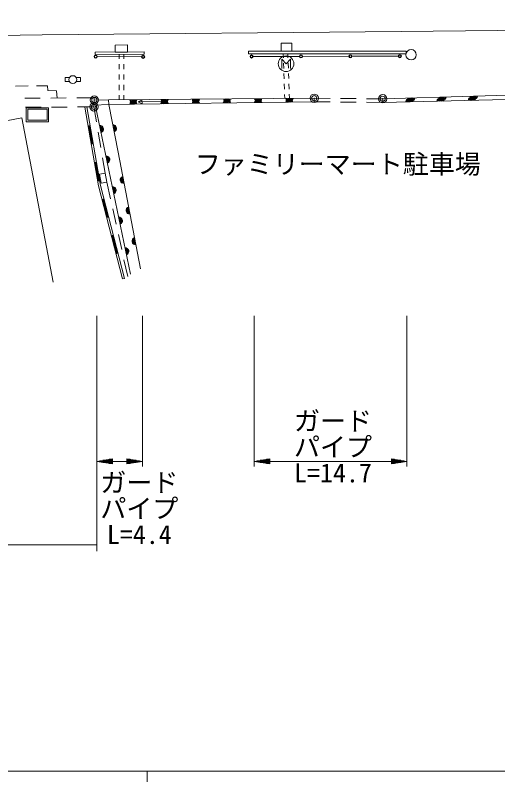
# Model space of a CAD drawing. Units: millimetres, scale not verified. Extents: x 40000 to 680000, y 20000 to 380000.
# Drawn here: x 155320 to 201695, y 204000 to 277683 of the extents above; entities that cross this region are included whole.
import ezdxf
from ezdxf.enums import TextEntityAlignment as Align

# ---------------------------------------------------------------- set-up
doc = ezdxf.new("R2010")
doc.units = ezdxf.units.MM
doc.header["$LTSCALE"] = 1000
doc.header["$PDMODE"] = 32
doc.header["$PDSIZE"] = 500
for name, color, linetype, lineweight in [('M-BGD', 7, 'Continuous', 13), ('M-BGD-EXST', 7, 'Continuous', 13), ('M-BMK-OTRS', 5, 'Continuous', 13), ('M-BMK-ROW', 30, 'Continuous', 13), ('M-STR-HTXT', 7, 'Continuous', 13), ('M-TTL-BAND', 7, 'Continuous', 13)]:
    doc.layers.add(name, color=color, linetype=linetype, lineweight=lineweight)
doc.styles.add('ＭＳ ゴシック', font='')
doc.styles.get('ＭＳ ゴシック').set_extended_font_data('MS Gothic')

msp = doc.modelspace()

# ---------------------------------------------------------------- linework, layer by layer
at = {"layer": 'M-BGD'}
for p, q in [((163192, 273710), (167460, 273696)), ((165304, 273937), (165305, 273499)), ((165739, 273938), (165741, 273501)), ((178183, 273731), (182634, 273737)), ((181075, 273976), (181088, 273581)), ((181522, 273991), (181535, 273596)), ((182934, 273737), (187386, 273743)), ((187686, 273744), (192137, 273750)), ((165306, 272999), (165308, 272499)), ((165742, 273001), (165744, 272501)), ((181105, 273081), (181122, 272582)), ((181552, 273096), (181569, 272597)), ((165309, 271999), (165311, 271499)), ((165745, 272001), (165747, 271501)), ((181139, 272082), (181156, 271582)), ((181586, 272097), (181603, 271597)), ((160523, 271691), (160098, 271691)), ((160098, 271691), (160098, 271316)), ((160098, 271316), (160523, 271316)), ((161172, 271691), (161598, 271691)), ((161598, 271316), (161172, 271316)), ((161598, 271691), (161598, 271316)), ((155349, 270878), (156549, 270891)), ((157349, 270899), (158423, 270910)), ((158423, 270910), (158431, 270458)), ((158431, 270458), (159289, 270439)), ((159289, 270439), (159334, 269729)), ((165312, 270999), (165314, 270499)), ((165748, 271001), (165750, 270501)), ((181173, 271082), (181190, 270583)), ((181619, 271098), (181636, 270598)), ((156219, 269703), (157719, 269715)), ((158719, 269724), (160219, 269736)), ((161219, 269745), (162896, 269758)), ((162896, 269758), (162882, 268883)), ((164288, 269554), (184055, 269710)), ((165316, 269999), (165317, 269562)), ((165751, 270001), (165753, 269564)), ((181207, 270083), (181220, 269688)), ((181653, 270098), (181667, 269703)), ((184055, 269710), (184053, 269362)), ((184055, 269710), (185599, 269698)), ((186599, 269689), (188099, 269677)), ((164297, 269121), (162884, 269034)), ((164288, 269554), (162918, 269541)), ((166380, 252795), (163037, 268956)), ((184035, 269363), (164297, 269121)), ((167122, 269357), (167493, 269552)), ((169621, 269410), (167122, 269357)), ((167501, 269177), (167122, 269357)), ((167493, 269552), (167501, 269177)), ((184053, 269362), (185596, 269350)), ((186596, 269342), (188096, 269329)), ((189096, 269321), (190640, 269309)), ((189099, 269669), (190643, 269657)), ((190643, 269657), (190640, 269309)), ((157792, 268848), (156292, 268837)), ((160292, 268865), (158792, 268855)), ((162882, 268883), (161292, 268872)), ((162197, 268878), (162000, 268844)), ((162000, 268844), (163316, 261292)), ((162197, 268878), (163512, 261334)), ((163129, 267427), (162882, 268883)), ((162506, 267105), (162309, 267070)), ((162348, 267077), (162657, 265304)), ((162388, 267084), (162697, 265311)), ((162427, 267091), (162736, 265318)), ((162467, 267098), (162776, 265325)), ((163547, 264963), (163296, 266442)), ((162618, 265297), (162815, 265332)), ((165196, 264523), (167354, 253295)), ((163961, 262521), (163714, 263977)), ((163124, 263558), (162927, 263524)), ((162967, 263531), (163276, 261758)), ((163006, 263538), (163315, 261764)), ((163045, 263545), (163355, 261771)), ((163085, 263551), (163394, 261778)), ((163236, 261751), (163433, 261785)), ((164115, 261649), (164471, 260040)), ((163316, 261292), (165613, 252341)), ((163512, 261334), (165806, 252391)), ((163846, 260034), (163652, 259984)), ((163691, 259994), (164138, 258251)), ((163729, 260004), (164177, 258261)), ((163768, 260014), (164215, 258271)), ((163807, 260024), (164254, 258280)), ((164687, 259063), (165010, 257599)), ((164099, 258241), (164293, 258290)), ((164740, 256547), (164546, 256497)), ((164585, 256507), (165033, 254764)), ((164624, 256517), (165071, 254774)), ((164663, 256527), (165110, 254783)), ((164701, 256537), (165149, 254793)), ((165226, 256622), (165550, 255158)), ((164994, 254754), (165187, 254803)), ((165766, 254181), (166122, 252572)), ((165806, 252391), (165613, 252341))]:
    msp.add_line(p, q, dxfattribs=at)
for points in [[(180871, 274237), (181901, 274238), (181900, 275019), (180870, 275018)], [(162986, 274135), (167706, 274165), (167708, 273952), (162987, 273922)], [(164925, 274147), (166102, 274155), (166098, 274836), (164920, 274828)], [(177731, 274233), (192910, 274253), (192911, 273992), (177732, 273972)], [(156370, 267440), (158515, 267433), (158520, 268783), (156374, 268789)], [(156532, 268659), (158367, 268659), (158367, 267607), (156532, 267607)], [(163415, 262425), (163569, 261552), (164115, 261649), (163961, 262521)]]:
    msp.add_lwpolyline(points, close=True, dxfattribs=at)
for points in [[(210229, 257469), (207753, 269708), (190640, 269309)], [(190643, 269657), (208150, 270152), (210645, 257523)], [(165196, 264523), (164297, 269121), (164288, 269554)], [(135330, 263874), (155933, 267826), (158960, 252042)]]:
    msp.add_lwpolyline(points, dxfattribs=at)
for centre, radius in [((193373, 273891), 500), ((163042, 273711), 150), ((163042, 273711), 120), ((163042, 273711), 100), ((167610, 273696), 150), ((167610, 273696), 120), ((167610, 273696), 100), ((178033, 273730), 150), ((178033, 273730), 120), ((178033, 273730), 100), ((182784, 273737), 150), ((182784, 273737), 120), ((182784, 273737), 100), ((187536, 273744), 150), ((187536, 273744), 120), ((187536, 273744), 100), ((192287, 273750), 150), ((192287, 273750), 120), ((192287, 273750), 100), ((160848, 271504), 375)]:
    msp.add_circle(centre, radius, dxfattribs=at)
for centre, radius, start, end in [((181671, 269746), 354, 189.24988, 351.65505), ((181671, 269746), 283, 191.47391, 349.43102), ((181671, 269746), 212, 195.22024, 345.68469), ((181671, 269746), 142, 202.93197, 337.97296), ((181671, 269746), 100, 213.24963, 327.6553), ((193397, 269789), 354, 190.4176, 352.82278), ((193397, 269789), 283, 192.64164, 350.59874), ((193397, 269789), 212, 196.38796, 346.85241), ((193397, 269789), 142, 204.09969, 339.14068), ((193397, 269789), 100, 214.41736, 328.82302), ((196198, 269384), 354, 10.13365, 172.53883), ((196396, 269873), 354, 190.4176, 352.82278), ((196396, 269873), 283, 192.64164, 350.59874), ((196396, 269873), 212, 196.38796, 346.85241), ((196396, 269873), 142, 204.09969, 339.14068), ((196396, 269873), 100, 214.41736, 328.82302), ((199197, 269454), 354, 10.13365, 172.53883), ((199197, 269454), 283, 12.35769, 170.31479), ((199395, 269958), 354, 190.4176, 352.82278), ((199395, 269958), 283, 192.64164, 350.59874), ((199395, 269958), 212, 196.38796, 346.85241), ((199395, 269958), 142, 204.09969, 339.14068), ((199395, 269958), 100, 214.41736, 328.82302), ((166667, 269096), 354, 9.49868, 171.90386), ((166671, 269627), 354, 189.24988, 351.65505), ((166667, 269096), 283, 11.72272, 169.67982), ((166671, 269627), 283, 191.47391, 349.43102), ((166667, 269096), 212, 15.46905, 165.9335), ((166671, 269627), 212, 195.22024, 345.68469), ((166667, 269096), 142, 23.18078, 158.22177), ((166671, 269627), 142, 202.93197, 337.97296), ((166667, 269096), 100, 33.49844, 147.9041), ((166671, 269627), 100, 213.24963, 327.6553), ((169667, 269133), 354, 9.49868, 171.90386), ((169671, 269651), 354, 189.24988, 351.65505), ((169667, 269133), 283, 11.72272, 169.67982), ((169671, 269651), 283, 191.47391, 349.43102), ((169667, 269133), 212, 15.46905, 165.9335), ((169671, 269651), 212, 195.22024, 345.68469), ((169667, 269133), 142, 23.18078, 158.22177), ((169671, 269651), 142, 202.93197, 337.97296), ((169667, 269133), 100, 33.49844, 147.9041), ((169671, 269651), 100, 213.24963, 327.6553), ((172667, 269169), 354, 9.49868, 171.90386), ((172671, 269674), 354, 189.24988, 351.65505), ((172667, 269169), 283, 11.72272, 169.67982), ((172671, 269674), 283, 191.47391, 349.43102), ((172667, 269169), 212, 15.46905, 165.9335), ((172671, 269674), 212, 195.22024, 345.68469), ((172667, 269169), 142, 23.18078, 158.22177), ((172671, 269674), 142, 202.93197, 337.97296), ((172667, 269169), 100, 33.49844, 147.9041), ((172671, 269674), 100, 213.24963, 327.6553), ((175666, 269206), 354, 9.49868, 171.90386), ((175671, 269698), 354, 189.24988, 351.65505), ((175666, 269206), 283, 11.72272, 169.67982), ((175671, 269698), 283, 191.47391, 349.43102), ((175666, 269206), 212, 15.46905, 165.9335), ((175671, 269698), 212, 195.22024, 345.68469), ((175666, 269206), 142, 23.18078, 158.22177), ((175671, 269698), 142, 202.93197, 337.97296), ((175666, 269206), 100, 33.49844, 147.9041), ((175671, 269698), 100, 213.24963, 327.6553), ((178666, 269243), 354, 9.49868, 171.90386), ((178671, 269722), 354, 189.24988, 351.65505), ((178666, 269243), 283, 11.72272, 169.67982), ((178671, 269722), 283, 191.47391, 349.43102), ((178666, 269243), 212, 15.46905, 165.9335), ((178671, 269722), 212, 195.22024, 345.68469), ((178666, 269243), 142, 23.18078, 158.22177), ((178671, 269722), 142, 202.93197, 337.97296), ((178666, 269243), 100, 33.49844, 147.9041), ((178671, 269722), 100, 213.24963, 327.6553), ((181666, 269279), 354, 9.49868, 171.90386), ((181666, 269279), 283, 11.72272, 169.67982), ((181666, 269279), 212, 15.46905, 165.9335), ((181666, 269279), 142, 23.18078, 158.22177), ((181666, 269279), 100, 33.49844, 147.9041), ((193199, 269314), 354, 10.13365, 172.53883), ((193199, 269314), 283, 12.35769, 170.31479), ((193199, 269314), 212, 16.10402, 166.56847), ((193199, 269314), 142, 23.81575, 158.85674), ((193199, 269314), 100, 34.13341, 148.53907), ((196198, 269384), 283, 12.35769, 170.31479), ((196198, 269384), 212, 16.10402, 166.56847), ((196198, 269384), 142, 23.81575, 158.85674), ((196198, 269384), 100, 34.13341, 148.53907), ((199197, 269454), 212, 16.10402, 166.56847), ((199197, 269454), 142, 23.81575, 158.85674), ((199197, 269454), 100, 34.13341, 148.53907), ((163440, 266740), 354, 290.48232, 92.8875), ((163440, 266740), 283, 292.70636, 90.66346), ((163440, 266740), 212, 296.45268, 86.91713), ((163440, 266740), 142, 304.16441, 79.2054), ((163440, 266740), 100, 314.48207, 68.88774), ((164693, 266812), 354, 289.87039, 92.27557), ((164693, 266812), 283, 292.09443, 90.05153), ((164693, 266812), 212, 295.84075, 86.3052), ((164693, 266812), 142, 303.55248, 78.59347), ((164693, 266812), 100, 313.87015, 68.27581), ((164048, 263802), 354, 290.48232, 92.8875), ((164048, 263802), 283, 292.70636, 90.66346), ((164048, 263802), 212, 296.45268, 86.91713), ((164048, 263802), 142, 304.16441, 79.2054), ((164048, 263802), 100, 314.48207, 68.88774), ((165762, 261866), 354, 109.67635, 272.08153), ((165762, 261866), 283, 111.90039, 269.85749), ((165762, 261866), 212, 115.64671, 266.11116), ((165762, 261866), 142, 123.35844, 258.39943), ((165762, 261866), 100, 133.67611, 248.08177), ((164655, 260864), 354, 290.48232, 92.8875), ((164655, 260864), 283, 292.70636, 90.66346), ((164655, 260864), 212, 296.45268, 86.91713), ((164655, 260864), 142, 304.16441, 79.2054), ((164655, 260864), 100, 314.48207, 68.88774), ((166328, 258920), 354, 109.67635, 272.08153), ((166328, 258920), 283, 111.90039, 269.85749), ((166328, 258920), 212, 115.64671, 266.11116), ((166328, 258920), 142, 123.35844, 258.39943), ((166328, 258920), 100, 133.67611, 248.08177), ((165263, 257926), 354, 290.48232, 92.8875), ((165263, 257926), 283, 292.70636, 90.66346), ((165263, 257926), 212, 296.45268, 86.91713), ((165263, 257926), 142, 304.16441, 79.2054), ((165263, 257926), 100, 314.48207, 68.88774), ((166895, 255973), 354, 109.67635, 272.08153), ((166895, 255973), 283, 111.90039, 269.85749), ((166895, 255973), 212, 115.64671, 266.11116), ((166895, 255973), 142, 123.35844, 258.39943), ((166895, 255973), 100, 133.67611, 248.08177), ((165871, 254989), 354, 290.48232, 92.8875), ((165871, 254989), 283, 292.70636, 90.66346), ((165871, 254989), 212, 296.45268, 86.91713), ((165871, 254989), 142, 304.16441, 79.2054), ((165871, 254989), 100, 314.48207, 68.88774)]:
    msp.add_arc(centre, radius, start, end, dxfattribs=at)
at = {"layer": 'M-BGD-EXST'}
for p, q in [((180939, 272577), (180939, 273477)), ((180939, 273477), (181352, 273027)), ((181352, 273027), (181764, 273477)), ((181764, 273477), (181764, 272577))]:
    msp.add_line(p, q, dxfattribs=at)
msp.add_circle((181352, 273027), 750, dxfattribs=at)
at = {"layer": 'M-BMK-OTRS'}
msp.add_lwpolyline([(71365, 273716), (85600, 274077), (103217, 274773), (114925, 275302), (123163, 275470), (138810, 275518), (157891, 275806), (192428, 276118), (226388, 276479), (258331, 276863), (292291, 277199), (322137, 277683)], dxfattribs=at)
at = {"layer": 'M-BMK-ROW'}
for centre in [(162918, 269541), (184055, 269710), (190643, 269657), (162882, 268883)]:
    msp.add_circle(centre, 400, dxfattribs=at)
for p in [(162918, 269541), (184055, 269710), (190643, 269657), (162882, 268883)]:
    msp.add_point(p, dxfattribs=at)
at = {"layer": 'M-STR-HTXT'}
for p, q in [((163149, 248799), (163149, 234299)), ((163149, 248799), (163149, 226153)), ((167549, 248799), (167549, 234799)), ((178275, 248799), (178275, 234799)), ((192975, 248799), (192975, 234799)), ((163149, 234799), (164649, 235049)), ((164649, 234549), (164649, 235049)), ((167549, 234799), (166049, 235049)), ((166049, 235049), (166049, 234549)), ((178275, 234799), (179775, 235049)), ((179775, 234549), (179775, 235049)), ((192975, 234799), (191475, 235049)), ((191475, 235049), (191475, 234549)), ((163149, 234799), (164649, 234549)), ((163149, 234799), (164649, 234799)), ((164649, 234849), (163449, 234849)), ((164649, 234749), (163449, 234749)), ((163749, 234899), (164649, 234899)), ((163749, 234699), (164649, 234699)), ((164649, 234949), (164049, 234949)), ((164649, 234649), (164049, 234649)), ((164349, 234999), (164649, 234999)), ((164349, 234599), (164649, 234599)), ((164649, 234799), (166049, 234799)), ((166349, 234999), (166049, 234999)), ((166049, 234949), (166649, 234949)), ((166949, 234899), (166049, 234899)), ((166049, 234849), (167249, 234849)), ((167549, 234799), (166049, 234549)), ((167549, 234799), (166049, 234799)), ((166049, 234749), (167249, 234749)), ((166949, 234699), (166049, 234699)), ((166049, 234649), (166649, 234649)), ((166349, 234599), (166049, 234599)), ((167549, 234799), (167549, 234299)), ((178275, 234799), (178275, 234299)), ((178275, 234799), (179775, 234549)), ((178275, 234799), (179775, 234799)), ((179775, 234849), (178575, 234849)), ((179775, 234749), (178575, 234749)), ((178875, 234899), (179775, 234899)), ((178875, 234699), (179775, 234699)), ((179775, 234949), (179175, 234949)), ((179775, 234649), (179175, 234649)), ((179475, 234999), (179775, 234999)), ((179475, 234599), (179775, 234599)), ((179775, 234799), (191475, 234799)), ((191775, 234999), (191475, 234999)), ((191475, 234949), (192075, 234949)), ((192375, 234899), (191475, 234899)), ((191475, 234849), (192675, 234849)), ((192975, 234799), (191475, 234549)), ((192975, 234799), (191475, 234799)), ((191475, 234749), (192675, 234749)), ((192375, 234699), (191475, 234699)), ((191475, 234649), (192075, 234649)), ((191775, 234599), (191475, 234599)), ((192975, 234799), (192975, 234299)), ((105307, 226765), (163149, 226765))]:
    msp.add_line(p, q, dxfattribs=at)
at = {"layer": 'M-TTL-BAND'}
for p, q in [((40000, 205000), (579000, 205000)), ((168000, 205000), (168000, 204000))]:
    msp.add_line(p, q, dxfattribs=at)

# ---------------------------------------------------------------- texts
at = {"layer": 'M-BGD', "style": 'ＭＳ ゴシック'}
msp.add_text('ファミリーマート駐車場', height=1833, dxfattribs=at).set_placement((186326, 261909), align=Align.BOTTOM_CENTER)
at = {"layer": 'M-STR-HTXT', "style": 'ＭＳ ゴシック'}
for s, p in [('ガード', (185861, 237221)), ('パイプ', (185861, 234721)), ('L=14.7', (185861, 232221)), ('ガード', (167241, 231299)), ('パイプ', (167241, 228799)), ('L=4.4', (167241, 226299))]:
    msp.add_text(s, height=1833, dxfattribs=at).set_placement(p, align=Align.BOTTOM_CENTER)

doc.saveas('drawing.dxf')
